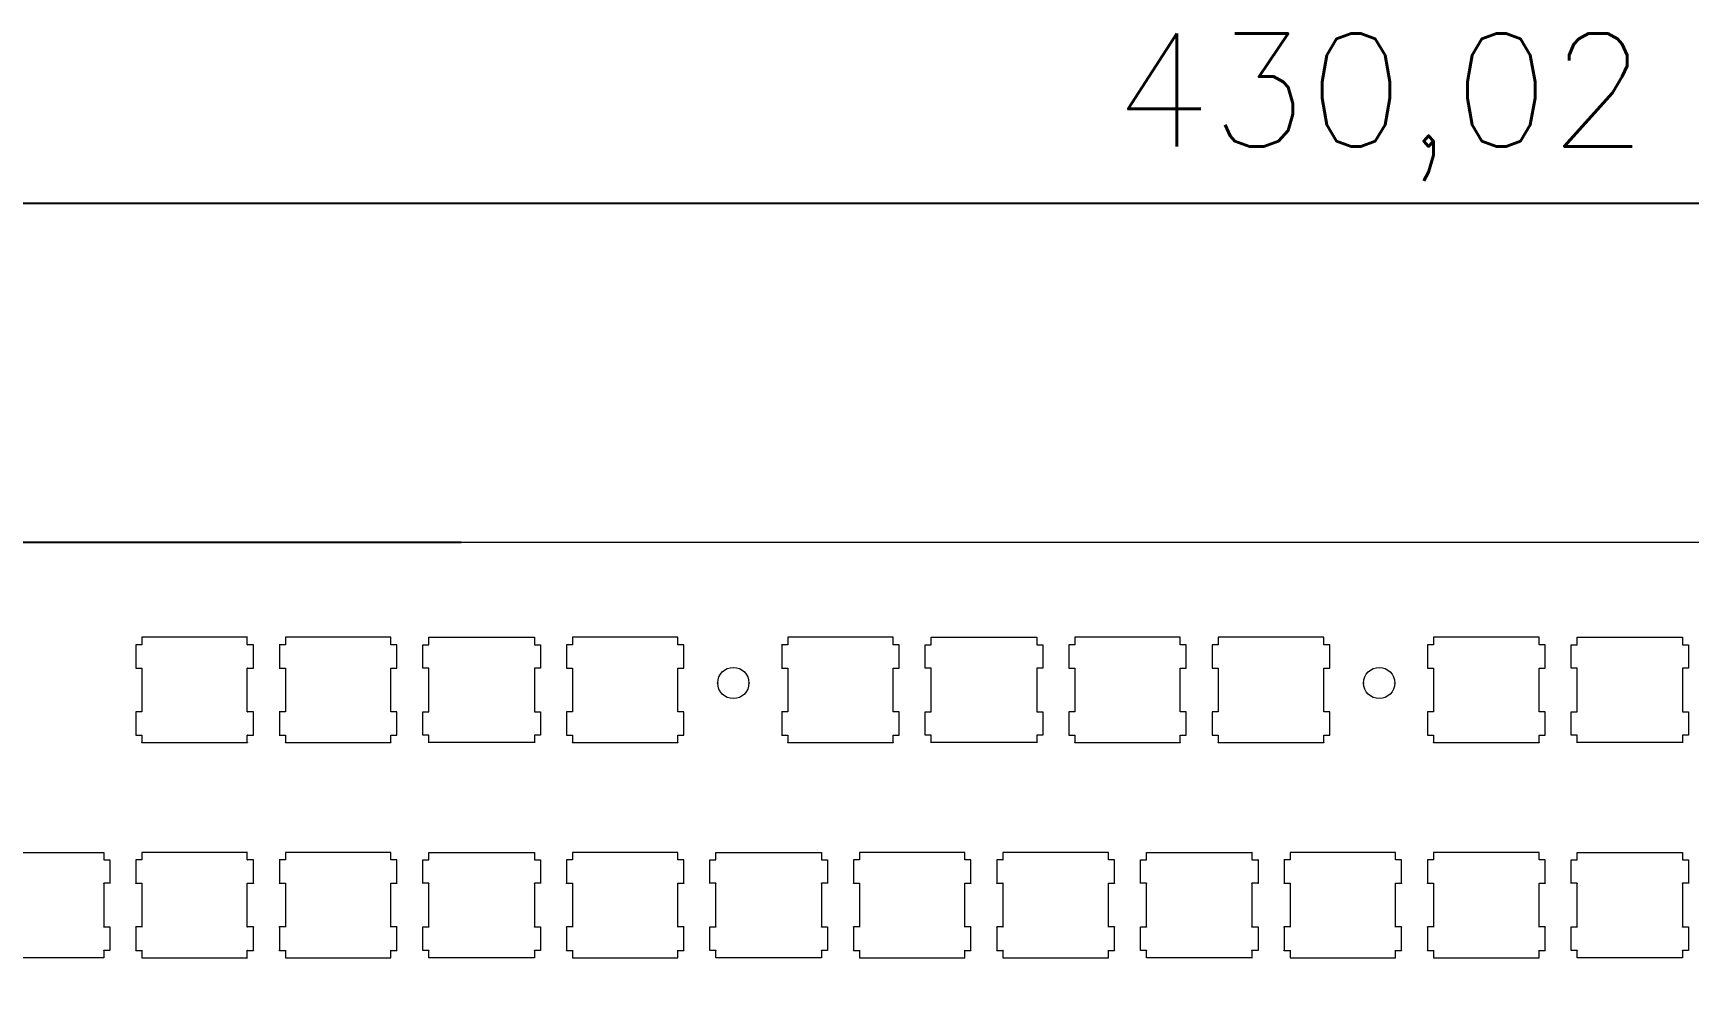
# Model space of a CAD drawing. Header units: millimetres. Extents: x 7166 to 8027, y 12622 to 12887.
# Drawn here: x 7290.5 to 7510.3, y 12761.9 to 12887.2 of the extents above; entities that cross this region are included whole.
import ezdxf

# ---------------------------------------------------------------- set-up
doc = ezdxf.new("R2010")
doc.units = ezdxf.units.MM
doc.header["$LTSCALE"] = 30
doc.styles.get("Standard").update_dxf_attribs({"font": 'txt', "bigfont": 'gbcbig.shx'})
doc.dimstyles.new('ISO-25', dxfattribs={"dimtxt": 15, "dimasz": 1, "dimexe": 1.25, "dimexo": 3, "dimgap": 4, "dimtad": 1, "dimtoh": 1, "dimtxsty": 'Standard', "dimcen": 2.5, "dimclrd": 3, "dimclre": 3, "dimclrt": 3, "dimadec": 0, "dimazin": 0, "dimtfac": 1, "dimtmove": 0, "dimatfit": 3, "dimfxl": 1, "dimarcsym": 0})

# ---------------------------------------------------------------- blocks, each defined once
blk = doc.blocks.new('*D1444')
at = {"color": 3, "lineweight": -2}
for p, q in [((7254.31, 12809.51), (7254.31, 12865.87)), ((7684.33, 12809.51), (7684.33, 12865.87)), ((7255.31, 12864.62), (7683.33, 12864.62))]:
    blk.add_line(p, q, dxfattribs=at)
at = {"color": 3}
for points in [[(7255.31, 12864.78), (7255.31, 12864.45), (7254.31, 12864.62)], [(7683.33, 12864.78), (7683.33, 12864.45), (7684.33, 12864.62)]]:
    blk.add_solid(points, dxfattribs=at)
at = {"layer": 'Defpoints', "color": 0}
for p in [(7684.33, 12864.62), (7254.31, 12806.51), (7684.33, 12806.51)]:
    blk.add_point(p, dxfattribs=at)
at = {"color": 3, "insert": (7469.32, 12877.37), "char_height": 15, "attachment_point": 5}
blk.add_mtext('430,02', dxfattribs=at)
blk = doc.blocks.new('*D1446')
at = {"color": 3, "lineweight": -2}
for p, q in [((7347.32, 12819.59), (7187.01, 12819.59)), ((7188.26, 12818.59), (7188.26, 12675.56)), ((7347.32, 12674.56), (7187.01, 12674.56))]:
    blk.add_line(p, q, dxfattribs=at)
at = {"color": 3}
for points in [[(7188.1, 12818.59), (7188.43, 12818.59), (7188.26, 12819.59)], [(7188.1, 12675.56), (7188.43, 12675.56), (7188.26, 12674.56)]]:
    blk.add_solid(points, dxfattribs=at)
at = {"layer": 'Defpoints', "color": 0}
for p in [(7350.32, 12819.59), (7188.26, 12674.56), (7350.32, 12674.56)]:
    blk.add_point(p, dxfattribs=at)
at = {"color": 3, "insert": (7175.51, 12747.07), "char_height": 15, "attachment_point": 5, "rotation": 90}
blk.add_mtext('145,03', dxfattribs=at)

msp = doc.modelspace()

# ---------------------------------------------------------------- linework, layer by layer
at = {"lineweight": 18}
msp.add_lwpolyline([(7681.534, 12819.588), (7652.461, 12819.588), (7651.661, 12818.788), (7651.661, 12818.668), (7651.661, 12813.908), (7650.611, 12812.858), (7638.481, 12812.858), (7637.661, 12813.678), (7637.661, 12818.788), (7636.864, 12819.586), (7636.618, 12819.586), (7257.101, 12819.586, 0.4142136), (7254.307, 12816.792), (7254.307, 12677.349, 0.4142138), (7257.101, 12674.555)], format="xyb", dxfattribs=at)
for points in [[(7318.957, 12807.001), (7304.956, 12807.001), (7304.956, 12806), (7304.157, 12806), (7304.157, 12802.9), (7304.956, 12802.9), (7304.956, 12797.101), (7304.157, 12797.101), (7304.157, 12794), (7304.956, 12794), (7304.956, 12793), (7318.957, 12793), (7318.957, 12794), (7319.756, 12794), (7319.756, 12797.101), (7318.957, 12797.101), (7318.957, 12802.9), (7319.756, 12802.9), (7319.756, 12806), (7318.957, 12806)], [(7338.007, 12807.001), (7324.006, 12807.001), (7324.006, 12806), (7323.207, 12806), (7323.207, 12802.9), (7324.006, 12802.9), (7324.006, 12797.101), (7323.207, 12797.101), (7323.207, 12794), (7324.006, 12794), (7324.006, 12793), (7338.007, 12793), (7338.007, 12794), (7338.806, 12794), (7338.806, 12797.101), (7338.007, 12797.101), (7338.007, 12802.9), (7338.806, 12802.9), (7338.806, 12806), (7338.007, 12806)], [(7357.057, 12807.001), (7357.057, 12806), (7357.855, 12806), (7357.855, 12802.9), (7357.057, 12802.9), (7357.057, 12797.101), (7357.855, 12797.101), (7357.855, 12794), (7357.057, 12794), (7357.057, 12793), (7343.056, 12793), (7343.056, 12794), (7342.257, 12794), (7342.257, 12797.101), (7343.056, 12797.101), (7343.056, 12802.9), (7342.257, 12802.9), (7342.257, 12806), (7343.056, 12806), (7343.056, 12807.001)], [(7376.107, 12807.001), (7362.106, 12807.001), (7362.106, 12806), (7361.307, 12806), (7361.307, 12802.9), (7362.106, 12802.9), (7362.106, 12797.101), (7361.307, 12797.101), (7361.307, 12794), (7362.106, 12794), (7362.106, 12793), (7376.107, 12793), (7376.107, 12794), (7376.906, 12794), (7376.906, 12797.101), (7376.107, 12797.101), (7376.107, 12802.9), (7376.906, 12802.9), (7376.906, 12806), (7376.107, 12806)], [(7404.682, 12807.001), (7390.681, 12807.001), (7390.681, 12806), (7389.882, 12806), (7389.882, 12802.9), (7390.681, 12802.9), (7390.681, 12797.101), (7389.882, 12797.101), (7389.882, 12794), (7390.681, 12794), (7390.681, 12793), (7404.682, 12793), (7404.682, 12794), (7405.481, 12794), (7405.481, 12797.101), (7404.682, 12797.101), (7404.682, 12802.9), (7405.481, 12802.9), (7405.481, 12806), (7404.682, 12806)], [(7423.732, 12807.001), (7423.732, 12806), (7424.531, 12806), (7424.531, 12802.9), (7423.732, 12802.9), (7423.732, 12797.101), (7424.531, 12797.101), (7424.531, 12794), (7423.732, 12794), (7423.732, 12793), (7409.731, 12793), (7409.731, 12794), (7408.932, 12794), (7408.932, 12797.101), (7409.731, 12797.101), (7409.731, 12802.9), (7408.932, 12802.9), (7408.932, 12806), (7409.731, 12806), (7409.731, 12807.001)], [(7442.782, 12807.001), (7428.781, 12807.001), (7428.781, 12806), (7427.982, 12806), (7427.982, 12802.9), (7428.781, 12802.9), (7428.781, 12797.101), (7427.982, 12797.101), (7427.982, 12794), (7428.781, 12794), (7428.781, 12793), (7442.782, 12793), (7442.782, 12794), (7443.581, 12794), (7443.581, 12797.101), (7442.782, 12797.101), (7442.782, 12802.9), (7443.581, 12802.9), (7443.581, 12806), (7442.782, 12806)], [(7461.832, 12807.001), (7447.831, 12807.001), (7447.831, 12806), (7447.032, 12806), (7447.032, 12802.9), (7447.831, 12802.9), (7447.831, 12797.101), (7447.032, 12797.101), (7447.032, 12794), (7447.831, 12794), (7447.831, 12793), (7461.832, 12793), (7461.832, 12794), (7462.631, 12794), (7462.631, 12797.101), (7461.832, 12797.101), (7461.832, 12802.9), (7462.631, 12802.9), (7462.631, 12806), (7461.832, 12806)], [(7490.407, 12807.001), (7476.406, 12807.001), (7476.406, 12806), (7475.607, 12806), (7475.607, 12802.9), (7476.406, 12802.9), (7476.406, 12797.101), (7475.607, 12797.101), (7475.607, 12794), (7476.406, 12794), (7476.406, 12793), (7490.407, 12793), (7490.407, 12794), (7491.206, 12794), (7491.206, 12797.101), (7490.407, 12797.101), (7490.407, 12802.9), (7491.206, 12802.9), (7491.206, 12806), (7490.407, 12806)], [(7509.457, 12807.001), (7509.457, 12806), (7510.256, 12806), (7510.256, 12802.9), (7509.457, 12802.9), (7509.457, 12797.101), (7510.256, 12797.101), (7510.256, 12794), (7509.457, 12794), (7509.457, 12793), (7495.456, 12793), (7495.456, 12794), (7494.657, 12794), (7494.657, 12797.101), (7495.456, 12797.101), (7495.456, 12802.9), (7494.657, 12802.9), (7494.657, 12806), (7495.456, 12806), (7495.456, 12807.001)], [(7299.907, 12778.426), (7299.907, 12777.425), (7300.706, 12777.425), (7300.706, 12774.325), (7299.907, 12774.325), (7299.907, 12768.526), (7300.706, 12768.526), (7300.706, 12765.425), (7299.907, 12765.425), (7299.907, 12764.424), (7285.906, 12764.424), (7285.906, 12765.425), (7285.107, 12765.425), (7285.107, 12768.526), (7285.906, 12768.526), (7285.906, 12774.325), (7285.107, 12774.325), (7285.107, 12777.425), (7285.906, 12777.425), (7285.906, 12778.426)], [(7318.957, 12778.426), (7304.956, 12778.426), (7304.956, 12777.425), (7304.157, 12777.425), (7304.157, 12774.325), (7304.956, 12774.325), (7304.956, 12768.526), (7304.157, 12768.526), (7304.157, 12765.425), (7304.956, 12765.425), (7304.956, 12764.424), (7318.957, 12764.424), (7318.957, 12765.425), (7319.756, 12765.425), (7319.756, 12768.526), (7318.957, 12768.526), (7318.957, 12774.325), (7319.756, 12774.325), (7319.756, 12777.425), (7318.957, 12777.425)], [(7338.007, 12778.426), (7324.006, 12778.426), (7324.006, 12777.425), (7323.207, 12777.425), (7323.207, 12774.325), (7324.006, 12774.325), (7324.006, 12768.526), (7323.207, 12768.526), (7323.207, 12765.425), (7324.006, 12765.425), (7324.006, 12764.424), (7338.007, 12764.424), (7338.007, 12765.425), (7338.806, 12765.425), (7338.806, 12768.526), (7338.007, 12768.526), (7338.007, 12774.325), (7338.806, 12774.325), (7338.806, 12777.425), (7338.007, 12777.425)], [(7357.057, 12778.426), (7357.057, 12777.425), (7357.855, 12777.425), (7357.855, 12774.325), (7357.057, 12774.325), (7357.057, 12768.526), (7357.855, 12768.526), (7357.855, 12765.425), (7357.057, 12765.425), (7357.057, 12764.424), (7343.056, 12764.424), (7343.056, 12765.425), (7342.257, 12765.425), (7342.257, 12768.526), (7343.056, 12768.526), (7343.056, 12774.325), (7342.257, 12774.325), (7342.257, 12777.425), (7343.056, 12777.425), (7343.056, 12778.426)], [(7376.107, 12778.426), (7362.106, 12778.426), (7362.106, 12777.425), (7361.307, 12777.425), (7361.307, 12774.325), (7362.106, 12774.325), (7362.106, 12768.526), (7361.307, 12768.526), (7361.307, 12765.425), (7362.106, 12765.425), (7362.106, 12764.424), (7376.107, 12764.424), (7376.107, 12765.425), (7376.906, 12765.425), (7376.906, 12768.526), (7376.107, 12768.526), (7376.107, 12774.325), (7376.906, 12774.325), (7376.906, 12777.425), (7376.107, 12777.425)], [(7395.157, 12778.426), (7395.157, 12777.425), (7395.956, 12777.425), (7395.956, 12774.325), (7395.157, 12774.325), (7395.157, 12768.526), (7395.956, 12768.526), (7395.956, 12765.425), (7395.157, 12765.425), (7395.157, 12764.424), (7381.156, 12764.424), (7381.156, 12765.425), (7380.357, 12765.425), (7380.357, 12768.526), (7381.156, 12768.526), (7381.156, 12774.325), (7380.357, 12774.325), (7380.357, 12777.425), (7381.156, 12777.425), (7381.156, 12778.426)], [(7414.207, 12778.426), (7400.206, 12778.426), (7400.206, 12777.425), (7399.407, 12777.425), (7399.407, 12774.325), (7400.206, 12774.325), (7400.206, 12768.526), (7399.407, 12768.526), (7399.407, 12765.425), (7400.206, 12765.425), (7400.206, 12764.424), (7414.207, 12764.424), (7414.207, 12765.425), (7415.006, 12765.425), (7415.006, 12768.526), (7414.207, 12768.526), (7414.207, 12774.325), (7415.006, 12774.325), (7415.006, 12777.425), (7414.207, 12777.425)], [(7433.257, 12778.426), (7419.256, 12778.426), (7419.256, 12777.425), (7418.457, 12777.425), (7418.457, 12774.325), (7419.256, 12774.325), (7419.256, 12768.526), (7418.457, 12768.526), (7418.457, 12765.425), (7419.256, 12765.425), (7419.256, 12764.424), (7433.257, 12764.424), (7433.257, 12765.425), (7434.056, 12765.425), (7434.056, 12768.526), (7433.257, 12768.526), (7433.257, 12774.325), (7434.056, 12774.325), (7434.056, 12777.425), (7433.257, 12777.425)], [(7452.307, 12778.426), (7452.307, 12777.425), (7453.106, 12777.425), (7453.106, 12774.325), (7452.307, 12774.325), (7452.307, 12768.526), (7453.106, 12768.526), (7453.106, 12765.425), (7452.307, 12765.425), (7452.307, 12764.424), (7438.306, 12764.424), (7438.306, 12765.425), (7437.507, 12765.425), (7437.507, 12768.526), (7438.306, 12768.526), (7438.306, 12774.325), (7437.507, 12774.325), (7437.507, 12777.425), (7438.306, 12777.425), (7438.306, 12778.426)], [(7471.357, 12778.426), (7457.356, 12778.426), (7457.356, 12777.425), (7456.557, 12777.425), (7456.557, 12774.325), (7457.356, 12774.325), (7457.356, 12768.526), (7456.557, 12768.526), (7456.557, 12765.425), (7457.356, 12765.425), (7457.356, 12764.424), (7471.357, 12764.424), (7471.357, 12765.425), (7472.156, 12765.425), (7472.156, 12768.526), (7471.357, 12768.526), (7471.357, 12774.325), (7472.156, 12774.325), (7472.156, 12777.425), (7471.357, 12777.425)], [(7490.407, 12778.426), (7476.406, 12778.426), (7476.406, 12777.425), (7475.607, 12777.425), (7475.607, 12774.325), (7476.406, 12774.325), (7476.406, 12768.526), (7475.607, 12768.526), (7475.607, 12765.425), (7476.406, 12765.425), (7476.406, 12764.424), (7490.407, 12764.424), (7490.407, 12765.425), (7491.206, 12765.425), (7491.206, 12768.526), (7490.407, 12768.526), (7490.407, 12774.325), (7491.206, 12774.325), (7491.206, 12777.425), (7490.407, 12777.425)], [(7509.457, 12778.426), (7509.457, 12777.425), (7510.256, 12777.425), (7510.256, 12774.325), (7509.457, 12774.325), (7509.457, 12768.526), (7510.256, 12768.526), (7510.256, 12765.425), (7509.457, 12765.425), (7509.457, 12764.424), (7495.456, 12764.424), (7495.456, 12765.425), (7494.657, 12765.425), (7494.657, 12768.526), (7495.456, 12768.526), (7495.456, 12774.325), (7494.657, 12774.325), (7494.657, 12777.425), (7495.456, 12777.425), (7495.456, 12778.426)]]:
    msp.add_lwpolyline(points, close=True, dxfattribs=at)
for centre, radius in [((7304.956, 12807.001), 0.00318), ((7304.956, 12807.001), 0.00318), ((7318.957, 12807.001), 0.00318), ((7318.957, 12807.001), 0.00318), ((7324.006, 12807.001), 0.00318), ((7324.006, 12807.001), 0.00318), ((7338.007, 12807.001), 0.00318), ((7338.007, 12807.001), 0.00318), ((7343.056, 12807.001), 0.00318), ((7343.056, 12807.001), 0.00318), ((7357.057, 12807.001), 0.00317), ((7357.057, 12807.001), 0.00317), ((7362.106, 12807.001), 0.00318), ((7362.106, 12807.001), 0.00318), ((7376.107, 12807.001), 0.00317), ((7376.107, 12807.001), 0.00317), ((7390.681, 12807.001), 0.00317), ((7390.681, 12807.001), 0.00317), ((7404.682, 12807.001), 0.00318), ((7404.682, 12807.001), 0.00318), ((7409.731, 12807.001), 0.00318), ((7409.731, 12807.001), 0.00318), ((7423.732, 12807.001), 0.00318), ((7423.732, 12807.001), 0.00318), ((7428.781, 12807.001), 0.00318), ((7428.781, 12807.001), 0.00318), ((7442.782, 12807.001), 0.00318), ((7442.782, 12807.001), 0.00318), ((7447.831, 12807.001), 0.00317), ((7447.831, 12807.001), 0.00317), ((7461.832, 12807.001), 0.00318), ((7461.832, 12807.001), 0.00318), ((7476.406, 12807.001), 0.00318), ((7476.406, 12807.001), 0.00318), ((7490.407, 12807.001), 0.00317), ((7490.407, 12807.001), 0.00317), ((7495.456, 12807.001), 0.00318), ((7495.456, 12807.001), 0.00318), ((7509.457, 12807.001), 0.00317), ((7509.457, 12807.001), 0.00317), ((7304.157, 12806), 0.00318), ((7304.157, 12806), 0.00318), ((7304.956, 12806), 0.00318), ((7304.956, 12806), 0.00318), ((7318.957, 12806), 0.00318), ((7318.957, 12806), 0.00318), ((7319.756, 12806), 0.00318), ((7319.756, 12806), 0.00318), ((7323.207, 12806), 0.00318), ((7323.207, 12806), 0.00318), ((7324.006, 12806), 0.00318), ((7324.006, 12806), 0.00318), ((7338.007, 12806), 0.00318), ((7338.007, 12806), 0.00318), ((7338.806, 12806), 0.00318), ((7338.806, 12806), 0.00318), ((7342.257, 12806), 0.00317), ((7342.257, 12806), 0.00317), ((7343.056, 12806), 0.00318), ((7343.056, 12806), 0.00318), ((7357.057, 12806), 0.00317), ((7357.057, 12806), 0.00317), ((7357.855, 12806), 0.00317), ((7357.855, 12806), 0.00317), ((7361.307, 12806), 0.00317), ((7361.307, 12806), 0.00317), ((7362.106, 12806), 0.00318), ((7362.106, 12806), 0.00318), ((7376.107, 12806), 0.00317), ((7376.107, 12806), 0.00317), ((7376.906, 12806), 0.00317), ((7376.906, 12806), 0.00317), ((7389.882, 12806), 0.00317), ((7389.882, 12806), 0.00317), ((7390.681, 12806), 0.00317), ((7390.681, 12806), 0.00317), ((7404.682, 12806), 0.00318), ((7404.682, 12806), 0.00318), ((7405.481, 12806), 0.00318), ((7405.481, 12806), 0.00318), ((7408.932, 12806), 0.00318), ((7408.932, 12806), 0.00318), ((7409.731, 12806), 0.00318), ((7409.731, 12806), 0.00318), ((7423.732, 12806), 0.00318), ((7423.732, 12806), 0.00318), ((7424.531, 12806), 0.00318), ((7424.531, 12806), 0.00318), ((7427.982, 12806), 0.00318), ((7427.982, 12806), 0.00318), ((7428.781, 12806), 0.00318), ((7428.781, 12806), 0.00318), ((7442.782, 12806), 0.00318), ((7442.782, 12806), 0.00318), ((7443.581, 12806), 0.00318), ((7443.581, 12806), 0.00318), ((7447.032, 12806), 0.00317), ((7447.032, 12806), 0.00317), ((7447.831, 12806), 0.00317), ((7447.831, 12806), 0.00317), ((7461.832, 12806), 0.00318), ((7461.832, 12806), 0.00318), ((7462.631, 12806), 0.00318), ((7462.631, 12806), 0.00318), ((7475.607, 12806), 0.00318), ((7475.607, 12806), 0.00318), ((7476.406, 12806), 0.00318), ((7476.406, 12806), 0.00318), ((7490.407, 12806), 0.00317), ((7490.407, 12806), 0.00317), ((7491.206, 12806), 0.00317), ((7491.206, 12806), 0.00317), ((7494.657, 12806), 0.00318), ((7494.657, 12806), 0.00318), ((7495.456, 12806), 0.00318), ((7495.456, 12806), 0.00318), ((7509.457, 12806), 0.00317), ((7509.457, 12806), 0.00317), ((7510.256, 12806), 0.00317), ((7510.256, 12806), 0.00317), ((7304.157, 12802.9), 0.00318), ((7304.157, 12802.9), 0.00318), ((7304.956, 12802.9), 0.00318), ((7304.956, 12802.9), 0.00318), ((7318.957, 12802.9), 0.00318), ((7318.957, 12802.9), 0.00318), ((7319.756, 12802.9), 0.00318), ((7319.756, 12802.9), 0.00318), ((7323.207, 12802.9), 0.00318), ((7323.207, 12802.9), 0.00318), ((7324.006, 12802.9), 0.00318), ((7324.006, 12802.9), 0.00318), ((7338.007, 12802.9), 0.00318), ((7338.007, 12802.9), 0.00318), ((7338.806, 12802.9), 0.00318), ((7338.806, 12802.9), 0.00318), ((7342.257, 12802.9), 0.00317), ((7342.257, 12802.9), 0.00317), ((7343.056, 12802.9), 0.00318), ((7343.056, 12802.9), 0.00318), ((7357.057, 12802.9), 0.00317), ((7357.057, 12802.9), 0.00317), ((7357.855, 12802.9), 0.00317), ((7357.855, 12802.9), 0.00317), ((7361.307, 12802.9), 0.00317), ((7361.307, 12802.9), 0.00317), ((7362.106, 12802.9), 0.00318), ((7362.106, 12802.9), 0.00318), ((7376.107, 12802.9), 0.00317), ((7376.107, 12802.9), 0.00317), ((7376.906, 12802.9), 0.00317), ((7376.906, 12802.9), 0.00317), ((7383.466, 12800.92), 2.069), ((7389.882, 12802.9), 0.00317), ((7389.882, 12802.9), 0.00317), ((7390.681, 12802.9), 0.00317), ((7390.681, 12802.9), 0.00317), ((7404.682, 12802.9), 0.00318), ((7404.682, 12802.9), 0.00318), ((7405.481, 12802.9), 0.00318), ((7405.481, 12802.9), 0.00318), ((7408.932, 12802.9), 0.00318), ((7408.932, 12802.9), 0.00318), ((7409.731, 12802.9), 0.00318), ((7409.731, 12802.9), 0.00318), ((7423.732, 12802.9), 0.00318), ((7423.732, 12802.9), 0.00318), ((7424.531, 12802.9), 0.00318), ((7424.531, 12802.9), 0.00318), ((7427.982, 12802.9), 0.00318), ((7427.982, 12802.9), 0.00318), ((7428.781, 12802.9), 0.00318), ((7428.781, 12802.9), 0.00318), ((7442.782, 12802.9), 0.00318), ((7442.782, 12802.9), 0.00318), ((7443.581, 12802.9), 0.00318), ((7443.581, 12802.9), 0.00318), ((7447.032, 12802.9), 0.00317), ((7447.032, 12802.9), 0.00317), ((7447.831, 12802.9), 0.00317), ((7447.831, 12802.9), 0.00317), ((7461.832, 12802.9), 0.00318), ((7461.832, 12802.9), 0.00318), ((7462.631, 12802.9), 0.00318), ((7462.631, 12802.9), 0.00318), ((7469.191, 12800.92), 2.069), ((7475.607, 12802.9), 0.00318), ((7475.607, 12802.9), 0.00318), ((7476.406, 12802.9), 0.00318), ((7476.406, 12802.9), 0.00318), ((7490.407, 12802.9), 0.00317), ((7490.407, 12802.9), 0.00317), ((7491.206, 12802.9), 0.00317), ((7491.206, 12802.9), 0.00317), ((7494.657, 12802.9), 0.00318), ((7494.657, 12802.9), 0.00318), ((7495.456, 12802.9), 0.00318), ((7495.456, 12802.9), 0.00318), ((7509.457, 12802.9), 0.00317), ((7509.457, 12802.9), 0.00317), ((7510.256, 12802.9), 0.00317), ((7510.256, 12802.9), 0.00317), ((7381.396, 12800.92), 0.0317), ((7385.535, 12800.92), 0.0317), ((7467.121, 12800.92), 0.0317), ((7471.26, 12800.92), 0.0318), ((7304.157, 12797.101), 0.00318), ((7304.157, 12797.101), 0.00318), ((7304.956, 12797.101), 0.00318), ((7304.956, 12797.101), 0.00318), ((7318.957, 12797.101), 0.00318), ((7318.957, 12797.101), 0.00318), ((7319.756, 12797.101), 0.00318), ((7319.756, 12797.101), 0.00318), ((7323.207, 12797.101), 0.00318), ((7323.207, 12797.101), 0.00318), ((7324.006, 12797.101), 0.00318), ((7324.006, 12797.101), 0.00318), ((7338.007, 12797.101), 0.00318), ((7338.007, 12797.101), 0.00318), ((7338.806, 12797.101), 0.00318), ((7338.806, 12797.101), 0.00318), ((7342.257, 12797.101), 0.00317), ((7342.257, 12797.101), 0.00317), ((7343.056, 12797.101), 0.00318), ((7343.056, 12797.101), 0.00318), ((7357.057, 12797.101), 0.00317), ((7357.057, 12797.101), 0.00317), ((7357.855, 12797.101), 0.00317), ((7357.855, 12797.101), 0.00317), ((7361.307, 12797.101), 0.00317), ((7361.307, 12797.101), 0.00317), ((7362.106, 12797.101), 0.00318), ((7362.106, 12797.101), 0.00318), ((7376.107, 12797.101), 0.00317), ((7376.107, 12797.101), 0.00317), ((7376.906, 12797.101), 0.00317), ((7376.906, 12797.101), 0.00317), ((7389.882, 12797.101), 0.00317), ((7389.882, 12797.101), 0.00317), ((7390.681, 12797.101), 0.00317), ((7390.681, 12797.101), 0.00317), ((7404.682, 12797.101), 0.00318), ((7404.682, 12797.101), 0.00318), ((7405.481, 12797.101), 0.00318), ((7405.481, 12797.101), 0.00318), ((7408.932, 12797.101), 0.00318), ((7408.932, 12797.101), 0.00318), ((7409.731, 12797.101), 0.00318), ((7409.731, 12797.101), 0.00318), ((7423.732, 12797.101), 0.00318), ((7423.732, 12797.101), 0.00318), ((7424.531, 12797.101), 0.00318), ((7424.531, 12797.101), 0.00318), ((7427.982, 12797.101), 0.00318), ((7427.982, 12797.101), 0.00318), ((7428.781, 12797.101), 0.00318), ((7428.781, 12797.101), 0.00318), ((7442.782, 12797.101), 0.00318), ((7442.782, 12797.101), 0.00318), ((7443.581, 12797.101), 0.00318), ((7443.581, 12797.101), 0.00318), ((7447.032, 12797.101), 0.00317), ((7447.032, 12797.101), 0.00317), ((7447.831, 12797.101), 0.00317), ((7447.831, 12797.101), 0.00317), ((7461.832, 12797.101), 0.00318), ((7461.832, 12797.101), 0.00318), ((7462.631, 12797.101), 0.00318), ((7462.631, 12797.101), 0.00318), ((7475.607, 12797.101), 0.00318), ((7475.607, 12797.101), 0.00318), ((7476.406, 12797.101), 0.00318), ((7476.406, 12797.101), 0.00318), ((7490.407, 12797.101), 0.00317), ((7490.407, 12797.101), 0.00317), ((7491.206, 12797.101), 0.00317), ((7491.206, 12797.101), 0.00317), ((7494.657, 12797.101), 0.00318), ((7494.657, 12797.101), 0.00318), ((7495.456, 12797.101), 0.00318), ((7495.456, 12797.101), 0.00318), ((7509.457, 12797.101), 0.00317), ((7509.457, 12797.101), 0.00317), ((7510.256, 12797.101), 0.00317), ((7510.256, 12797.101), 0.00317), ((7304.157, 12794), 0.00318), ((7304.157, 12794), 0.00318), ((7304.956, 12794), 0.00318), ((7304.956, 12794), 0.00318), ((7304.956, 12793), 0.00318), ((7304.956, 12793), 0.00318), ((7318.957, 12794), 0.00318), ((7318.957, 12794), 0.00318), ((7318.957, 12793), 0.00318), ((7318.957, 12793), 0.00318), ((7319.756, 12794), 0.00318), ((7319.756, 12794), 0.00318), ((7323.207, 12794), 0.00318), ((7323.207, 12794), 0.00318), ((7324.006, 12794), 0.00318), ((7324.006, 12794), 0.00318), ((7324.006, 12793), 0.00318), ((7324.006, 12793), 0.00318), ((7338.007, 12794), 0.00318), ((7338.007, 12794), 0.00318), ((7338.007, 12793), 0.00318), ((7338.007, 12793), 0.00318), ((7338.806, 12794), 0.00318), ((7338.806, 12794), 0.00318), ((7342.257, 12794), 0.00317), ((7342.257, 12794), 0.00317), ((7343.056, 12794), 0.00318), ((7343.056, 12794), 0.00318), ((7343.056, 12793), 0.00318), ((7343.056, 12793), 0.00318), ((7357.057, 12794), 0.00317), ((7357.057, 12794), 0.00317), ((7357.057, 12793), 0.00317), ((7357.057, 12793), 0.00317), ((7357.855, 12794), 0.00317), ((7357.855, 12794), 0.00317), ((7361.307, 12794), 0.00317), ((7361.307, 12794), 0.00317), ((7362.106, 12794), 0.00318), ((7362.106, 12794), 0.00318), ((7362.106, 12793), 0.00318), ((7362.106, 12793), 0.00318), ((7376.107, 12794), 0.00317), ((7376.107, 12794), 0.00317), ((7376.107, 12793), 0.00317), ((7376.107, 12793), 0.00317), ((7376.906, 12794), 0.00317), ((7376.906, 12794), 0.00317), ((7389.882, 12794), 0.00317), ((7389.882, 12794), 0.00317), ((7390.681, 12794), 0.00317), ((7390.681, 12794), 0.00317), ((7390.681, 12793), 0.00317), ((7390.681, 12793), 0.00317), ((7404.682, 12794), 0.00318), ((7404.682, 12794), 0.00318), ((7404.682, 12793), 0.00318), ((7404.682, 12793), 0.00318), ((7405.481, 12794), 0.00318), ((7405.481, 12794), 0.00318), ((7408.932, 12794), 0.00318), ((7408.932, 12794), 0.00318), ((7409.731, 12794), 0.00318), ((7409.731, 12794), 0.00318), ((7409.731, 12793), 0.00318), ((7409.731, 12793), 0.00318), ((7423.732, 12794), 0.00318), ((7423.732, 12794), 0.00318), ((7423.732, 12793), 0.00318), ((7423.732, 12793), 0.00318), ((7424.531, 12794), 0.00318), ((7424.531, 12794), 0.00318), ((7427.982, 12794), 0.00318), ((7427.982, 12794), 0.00318), ((7428.781, 12794), 0.00318), ((7428.781, 12794), 0.00318), ((7428.781, 12793), 0.00318), ((7428.781, 12793), 0.00318), ((7442.782, 12794), 0.00318), ((7442.782, 12794), 0.00318), ((7442.782, 12793), 0.00318), ((7442.782, 12793), 0.00318), ((7443.581, 12794), 0.00318), ((7443.581, 12794), 0.00318), ((7447.032, 12794), 0.00317), ((7447.032, 12794), 0.00317), ((7447.831, 12794), 0.00317), ((7447.831, 12794), 0.00317), ((7447.831, 12793), 0.00317), ((7447.831, 12793), 0.00317), ((7461.832, 12794), 0.00318), ((7461.832, 12794), 0.00318), ((7461.832, 12793), 0.00318), ((7461.832, 12793), 0.00318), ((7462.631, 12794), 0.00318), ((7462.631, 12794), 0.00318), ((7475.607, 12794), 0.00318), ((7475.607, 12794), 0.00318), ((7476.406, 12794), 0.00318), ((7476.406, 12794), 0.00318), ((7476.406, 12793), 0.00318), ((7476.406, 12793), 0.00318), ((7490.407, 12794), 0.00317), ((7490.407, 12794), 0.00317), ((7490.407, 12793), 0.00317), ((7490.407, 12793), 0.00317), ((7491.206, 12794), 0.00317), ((7491.206, 12794), 0.00317), ((7494.657, 12794), 0.00318), ((7494.657, 12794), 0.00318), ((7495.456, 12794), 0.00318), ((7495.456, 12794), 0.00318), ((7495.456, 12793), 0.00318), ((7495.456, 12793), 0.00318), ((7509.457, 12794), 0.00317), ((7509.457, 12794), 0.00317), ((7509.457, 12793), 0.00317), ((7509.457, 12793), 0.00317), ((7510.256, 12794), 0.00317), ((7510.256, 12794), 0.00317), ((7299.907, 12778.426), 0.00318), ((7299.907, 12778.426), 0.00318), ((7304.956, 12778.426), 0.00318), ((7304.956, 12778.426), 0.00318), ((7318.957, 12778.426), 0.00318), ((7318.957, 12778.426), 0.00318), ((7324.006, 12778.426), 0.00318), ((7324.006, 12778.426), 0.00318), ((7338.007, 12778.426), 0.00318), ((7338.007, 12778.426), 0.00318), ((7343.056, 12778.426), 0.00318), ((7343.056, 12778.426), 0.00318), ((7357.057, 12778.426), 0.00317), ((7357.057, 12778.426), 0.00317), ((7362.106, 12778.426), 0.00318), ((7362.106, 12778.426), 0.00318), ((7376.107, 12778.426), 0.00317), ((7376.107, 12778.426), 0.00317), ((7381.156, 12778.426), 0.00317), ((7381.156, 12778.426), 0.00317), ((7395.157, 12778.426), 0.00317), ((7395.157, 12778.426), 0.00317), ((7400.206, 12778.426), 0.00318), ((7400.206, 12778.426), 0.00318), ((7414.207, 12778.426), 0.00318), ((7414.207, 12778.426), 0.00318), ((7419.256, 12778.426), 0.00318), ((7419.256, 12778.426), 0.00318), ((7433.257, 12778.426), 0.00318), ((7433.257, 12778.426), 0.00318), ((7438.306, 12778.426), 0.00318), ((7438.306, 12778.426), 0.00318), ((7452.307, 12778.426), 0.00317), ((7452.307, 12778.426), 0.00317), ((7457.356, 12778.426), 0.00318), ((7457.356, 12778.426), 0.00318), ((7471.357, 12778.426), 0.00317), ((7471.357, 12778.426), 0.00317), ((7476.406, 12778.426), 0.00318), ((7476.406, 12778.426), 0.00318), ((7490.407, 12778.426), 0.00317), ((7490.407, 12778.426), 0.00317), ((7495.456, 12778.426), 0.00318), ((7495.456, 12778.426), 0.00318), ((7509.457, 12778.426), 0.00317), ((7509.457, 12778.426), 0.00317), ((7299.907, 12777.425), 0.00318), ((7299.907, 12777.425), 0.00318), ((7300.706, 12777.425), 0.00318), ((7300.706, 12777.425), 0.00318), ((7304.157, 12777.425), 0.00318), ((7304.157, 12777.425), 0.00318), ((7304.956, 12777.425), 0.00318), ((7304.956, 12777.425), 0.00318), ((7318.957, 12777.425), 0.00318), ((7318.957, 12777.425), 0.00318), ((7319.756, 12777.425), 0.00318), ((7319.756, 12777.425), 0.00318), ((7323.207, 12777.425), 0.00318), ((7323.207, 12777.425), 0.00318), ((7324.006, 12777.425), 0.00318), ((7324.006, 12777.425), 0.00318), ((7338.007, 12777.425), 0.00318), ((7338.007, 12777.425), 0.00318), ((7338.806, 12777.425), 0.00318), ((7338.806, 12777.425), 0.00318), ((7342.257, 12777.425), 0.00317), ((7342.257, 12777.425), 0.00317), ((7343.056, 12777.425), 0.00318), ((7343.056, 12777.425), 0.00318), ((7357.057, 12777.425), 0.00317), ((7357.057, 12777.425), 0.00317), ((7357.855, 12777.425), 0.00317), ((7357.855, 12777.425), 0.00317), ((7361.307, 12777.425), 0.00317), ((7361.307, 12777.425), 0.00317), ((7362.106, 12777.425), 0.00318), ((7362.106, 12777.425), 0.00318), ((7376.107, 12777.425), 0.00317), ((7376.107, 12777.425), 0.00317), ((7376.906, 12777.425), 0.00317), ((7376.906, 12777.425), 0.00317), ((7380.357, 12777.425), 0.00317), ((7380.357, 12777.425), 0.00317), ((7381.156, 12777.425), 0.00317), ((7381.156, 12777.425), 0.00317), ((7395.157, 12777.425), 0.00317), ((7395.157, 12777.425), 0.00317), ((7395.956, 12777.425), 0.00317), ((7395.956, 12777.425), 0.00317), ((7399.407, 12777.425), 0.00318), ((7399.407, 12777.425), 0.00318), ((7400.206, 12777.425), 0.00318), ((7400.206, 12777.425), 0.00318), ((7414.207, 12777.425), 0.00318), ((7414.207, 12777.425), 0.00318), ((7415.006, 12777.425), 0.00318), ((7415.006, 12777.425), 0.00318), ((7418.457, 12777.425), 0.00318), ((7418.457, 12777.425), 0.00318), ((7419.256, 12777.425), 0.00318), ((7419.256, 12777.425), 0.00318), ((7433.257, 12777.425), 0.00318), ((7433.257, 12777.425), 0.00318), ((7434.056, 12777.425), 0.00318), ((7434.056, 12777.425), 0.00318), ((7437.507, 12777.425), 0.00318), ((7437.507, 12777.425), 0.00318), ((7438.306, 12777.425), 0.00318), ((7438.306, 12777.425), 0.00318), ((7452.307, 12777.425), 0.00317), ((7452.307, 12777.425), 0.00317), ((7453.106, 12777.425), 0.00317), ((7453.106, 12777.425), 0.00317), ((7456.557, 12777.425), 0.00318), ((7456.557, 12777.425), 0.00318), ((7457.356, 12777.425), 0.00318), ((7457.356, 12777.425), 0.00318), ((7471.357, 12777.425), 0.00317), ((7471.357, 12777.425), 0.00317), ((7472.156, 12777.425), 0.00317), ((7472.156, 12777.425), 0.00317), ((7475.607, 12777.425), 0.00318), ((7475.607, 12777.425), 0.00318), ((7476.406, 12777.425), 0.00318), ((7476.406, 12777.425), 0.00318), ((7490.407, 12777.425), 0.00317), ((7490.407, 12777.425), 0.00317), ((7491.206, 12777.425), 0.00317), ((7491.206, 12777.425), 0.00317), ((7494.657, 12777.425), 0.00318), ((7494.657, 12777.425), 0.00318), ((7495.456, 12777.425), 0.00318), ((7495.456, 12777.425), 0.00318), ((7509.457, 12777.425), 0.00317), ((7509.457, 12777.425), 0.00317), ((7510.256, 12777.425), 0.00317), ((7510.256, 12777.425), 0.00317), ((7299.907, 12774.325), 0.00318), ((7299.907, 12774.325), 0.00318), ((7300.706, 12774.325), 0.00318), ((7300.706, 12774.325), 0.00318), ((7304.157, 12774.325), 0.00318), ((7304.157, 12774.325), 0.00318), ((7304.956, 12774.325), 0.00318), ((7304.956, 12774.325), 0.00318), ((7318.957, 12774.325), 0.00318), ((7318.957, 12774.325), 0.00318), ((7319.756, 12774.325), 0.00318), ((7319.756, 12774.325), 0.00318), ((7323.207, 12774.325), 0.00318), ((7323.207, 12774.325), 0.00318), ((7324.006, 12774.325), 0.00318), ((7324.006, 12774.325), 0.00318), ((7338.007, 12774.325), 0.00318), ((7338.007, 12774.325), 0.00318), ((7338.806, 12774.325), 0.00318), ((7338.806, 12774.325), 0.00318), ((7342.257, 12774.325), 0.00317), ((7342.257, 12774.325), 0.00317), ((7343.056, 12774.325), 0.00318), ((7343.056, 12774.325), 0.00318), ((7357.057, 12774.325), 0.00317), ((7357.057, 12774.325), 0.00317), ((7357.855, 12774.325), 0.00317), ((7357.855, 12774.325), 0.00317), ((7361.307, 12774.325), 0.00317), ((7361.307, 12774.325), 0.00317), ((7362.106, 12774.325), 0.00318), ((7362.106, 12774.325), 0.00318), ((7376.107, 12774.325), 0.00317), ((7376.107, 12774.325), 0.00317), ((7376.906, 12774.325), 0.00317), ((7376.906, 12774.325), 0.00317), ((7380.357, 12774.325), 0.00317), ((7380.357, 12774.325), 0.00317), ((7381.156, 12774.325), 0.00317), ((7381.156, 12774.325), 0.00317), ((7395.157, 12774.325), 0.00317), ((7395.157, 12774.325), 0.00317), ((7395.956, 12774.325), 0.00317), ((7395.956, 12774.325), 0.00317), ((7399.407, 12774.325), 0.00318), ((7399.407, 12774.325), 0.00318), ((7400.206, 12774.325), 0.00318), ((7400.206, 12774.325), 0.00318), ((7414.207, 12774.325), 0.00318), ((7414.207, 12774.325), 0.00318), ((7415.006, 12774.325), 0.00318), ((7415.006, 12774.325), 0.00318), ((7418.457, 12774.325), 0.00318), ((7418.457, 12774.325), 0.00318), ((7419.256, 12774.325), 0.00318), ((7419.256, 12774.325), 0.00318), ((7433.257, 12774.325), 0.00318), ((7433.257, 12774.325), 0.00318), ((7434.056, 12774.325), 0.00318), ((7434.056, 12774.325), 0.00318), ((7437.507, 12774.325), 0.00318), ((7437.507, 12774.325), 0.00318), ((7438.306, 12774.325), 0.00318), ((7438.306, 12774.325), 0.00318), ((7452.307, 12774.325), 0.00317), ((7452.307, 12774.325), 0.00317), ((7453.106, 12774.325), 0.00317), ((7453.106, 12774.325), 0.00317), ((7456.557, 12774.325), 0.00318), ((7456.557, 12774.325), 0.00318), ((7457.356, 12774.325), 0.00318), ((7457.356, 12774.325), 0.00318), ((7471.357, 12774.325), 0.00317), ((7471.357, 12774.325), 0.00317), ((7472.156, 12774.325), 0.00317), ((7472.156, 12774.325), 0.00317), ((7475.607, 12774.325), 0.00318), ((7475.607, 12774.325), 0.00318), ((7476.406, 12774.325), 0.00318), ((7476.406, 12774.325), 0.00318), ((7490.407, 12774.325), 0.00317), ((7490.407, 12774.325), 0.00317), ((7491.206, 12774.325), 0.00317), ((7491.206, 12774.325), 0.00317), ((7494.657, 12774.325), 0.00318), ((7494.657, 12774.325), 0.00318), ((7495.456, 12774.325), 0.00318), ((7495.456, 12774.325), 0.00318), ((7509.457, 12774.325), 0.00317), ((7509.457, 12774.325), 0.00317), ((7510.256, 12774.325), 0.00317), ((7510.256, 12774.325), 0.00317), ((7299.907, 12768.526), 0.00318), ((7299.907, 12768.526), 0.00318), ((7300.706, 12768.526), 0.00318), ((7300.706, 12768.526), 0.00318), ((7304.157, 12768.526), 0.00318), ((7304.157, 12768.526), 0.00318), ((7304.956, 12768.526), 0.00318), ((7304.956, 12768.526), 0.00318), ((7318.957, 12768.526), 0.00318), ((7318.957, 12768.526), 0.00318), ((7319.756, 12768.526), 0.00318), ((7319.756, 12768.526), 0.00318), ((7323.207, 12768.526), 0.00318), ((7323.207, 12768.526), 0.00318), ((7324.006, 12768.526), 0.00318), ((7324.006, 12768.526), 0.00318), ((7338.007, 12768.526), 0.00318), ((7338.007, 12768.526), 0.00318), ((7338.806, 12768.526), 0.00318), ((7338.806, 12768.526), 0.00318), ((7342.257, 12768.526), 0.00317), ((7342.257, 12768.526), 0.00317), ((7343.056, 12768.526), 0.00318), ((7343.056, 12768.526), 0.00318), ((7357.057, 12768.526), 0.00317), ((7357.057, 12768.526), 0.00317), ((7357.855, 12768.526), 0.00317), ((7357.855, 12768.526), 0.00317), ((7361.307, 12768.526), 0.00317), ((7361.307, 12768.526), 0.00317), ((7362.106, 12768.526), 0.00318), ((7362.106, 12768.526), 0.00318), ((7376.107, 12768.526), 0.00317), ((7376.107, 12768.526), 0.00317), ((7376.906, 12768.526), 0.00317), ((7376.906, 12768.526), 0.00317), ((7380.357, 12768.526), 0.00317), ((7380.357, 12768.526), 0.00317), ((7381.156, 12768.526), 0.00317), ((7381.156, 12768.526), 0.00317), ((7395.157, 12768.526), 0.00317), ((7395.157, 12768.526), 0.00317), ((7395.956, 12768.526), 0.00317), ((7395.956, 12768.526), 0.00317), ((7399.407, 12768.526), 0.00318), ((7399.407, 12768.526), 0.00318), ((7400.206, 12768.526), 0.00318), ((7400.206, 12768.526), 0.00318), ((7414.207, 12768.526), 0.00318), ((7414.207, 12768.526), 0.00318), ((7415.006, 12768.526), 0.00318), ((7415.006, 12768.526), 0.00318), ((7418.457, 12768.526), 0.00318), ((7418.457, 12768.526), 0.00318), ((7419.256, 12768.526), 0.00318), ((7419.256, 12768.526), 0.00318), ((7433.257, 12768.526), 0.00318), ((7433.257, 12768.526), 0.00318), ((7434.056, 12768.526), 0.00318), ((7434.056, 12768.526), 0.00318), ((7437.507, 12768.526), 0.00318), ((7437.507, 12768.526), 0.00318), ((7438.306, 12768.526), 0.00318), ((7438.306, 12768.526), 0.00318), ((7452.307, 12768.526), 0.00317), ((7452.307, 12768.526), 0.00317), ((7453.106, 12768.526), 0.00317), ((7453.106, 12768.526), 0.00317), ((7456.557, 12768.526), 0.00318), ((7456.557, 12768.526), 0.00318), ((7457.356, 12768.526), 0.00318), ((7457.356, 12768.526), 0.00318), ((7471.357, 12768.526), 0.00317), ((7471.357, 12768.526), 0.00317), ((7472.156, 12768.526), 0.00317), ((7472.156, 12768.526), 0.00317), ((7475.607, 12768.526), 0.00318), ((7475.607, 12768.526), 0.00318), ((7476.406, 12768.526), 0.00318), ((7476.406, 12768.526), 0.00318), ((7490.407, 12768.526), 0.00317), ((7490.407, 12768.526), 0.00317), ((7491.206, 12768.526), 0.00317), ((7491.206, 12768.526), 0.00317), ((7494.657, 12768.526), 0.00318), ((7494.657, 12768.526), 0.00318), ((7495.456, 12768.526), 0.00318), ((7495.456, 12768.526), 0.00318), ((7509.457, 12768.526), 0.00317), ((7509.457, 12768.526), 0.00317), ((7510.256, 12768.526), 0.00317), ((7510.256, 12768.526), 0.00317), ((7299.907, 12765.425), 0.00318), ((7299.907, 12765.425), 0.00318), ((7299.907, 12764.424), 0.00318), ((7299.907, 12764.424), 0.00318), ((7300.706, 12765.425), 0.00318), ((7300.706, 12765.425), 0.00318), ((7304.157, 12765.425), 0.00318), ((7304.157, 12765.425), 0.00318), ((7304.956, 12765.425), 0.00318), ((7304.956, 12765.425), 0.00318), ((7304.956, 12764.424), 0.00318), ((7304.956, 12764.424), 0.00318), ((7318.957, 12765.425), 0.00318), ((7318.957, 12765.425), 0.00318), ((7318.957, 12764.424), 0.00318), ((7318.957, 12764.424), 0.00318), ((7319.756, 12765.425), 0.00318), ((7319.756, 12765.425), 0.00318), ((7323.207, 12765.425), 0.00318), ((7323.207, 12765.425), 0.00318), ((7324.006, 12765.425), 0.00318), ((7324.006, 12765.425), 0.00318), ((7324.006, 12764.424), 0.00318), ((7324.006, 12764.424), 0.00318), ((7338.007, 12765.425), 0.00318), ((7338.007, 12765.425), 0.00318), ((7338.007, 12764.424), 0.00318), ((7338.007, 12764.424), 0.00318), ((7338.806, 12765.425), 0.00318), ((7338.806, 12765.425), 0.00318), ((7342.257, 12765.425), 0.00317), ((7342.257, 12765.425), 0.00317), ((7343.056, 12765.425), 0.00318), ((7343.056, 12765.425), 0.00318), ((7343.056, 12764.424), 0.00318), ((7343.056, 12764.424), 0.00318), ((7357.057, 12765.425), 0.00317), ((7357.057, 12765.425), 0.00317), ((7357.057, 12764.424), 0.00317), ((7357.057, 12764.424), 0.00317), ((7357.855, 12765.425), 0.00317), ((7357.855, 12765.425), 0.00317), ((7361.307, 12765.425), 0.00317), ((7361.307, 12765.425), 0.00317), ((7362.106, 12765.425), 0.00318), ((7362.106, 12765.425), 0.00318), ((7362.106, 12764.424), 0.00318), ((7362.106, 12764.424), 0.00318), ((7376.107, 12765.425), 0.00317), ((7376.107, 12765.425), 0.00317), ((7376.107, 12764.424), 0.00317), ((7376.107, 12764.424), 0.00317), ((7376.906, 12765.425), 0.00317), ((7376.906, 12765.425), 0.00317), ((7380.357, 12765.425), 0.00317), ((7380.357, 12765.425), 0.00317), ((7381.156, 12765.425), 0.00317), ((7381.156, 12765.425), 0.00317), ((7381.156, 12764.424), 0.00317), ((7381.156, 12764.424), 0.00317), ((7395.157, 12765.425), 0.00317), ((7395.157, 12765.425), 0.00317), ((7395.157, 12764.424), 0.00317), ((7395.157, 12764.424), 0.00317), ((7395.956, 12765.425), 0.00317), ((7395.956, 12765.425), 0.00317), ((7399.407, 12765.425), 0.00318), ((7399.407, 12765.425), 0.00318), ((7400.206, 12765.425), 0.00318), ((7400.206, 12765.425), 0.00318), ((7400.206, 12764.424), 0.00318), ((7400.206, 12764.424), 0.00318), ((7414.207, 12765.425), 0.00318), ((7414.207, 12765.425), 0.00318), ((7414.207, 12764.424), 0.00318), ((7414.207, 12764.424), 0.00318), ((7415.006, 12765.425), 0.00318), ((7415.006, 12765.425), 0.00318), ((7418.457, 12765.425), 0.00318), ((7418.457, 12765.425), 0.00318), ((7419.256, 12765.425), 0.00318), ((7419.256, 12765.425), 0.00318), ((7419.256, 12764.424), 0.00318), ((7419.256, 12764.424), 0.00318), ((7433.257, 12765.425), 0.00318), ((7433.257, 12765.425), 0.00318), ((7433.257, 12764.424), 0.00318), ((7433.257, 12764.424), 0.00318), ((7434.056, 12765.425), 0.00318), ((7434.056, 12765.425), 0.00318), ((7437.507, 12765.425), 0.00318), ((7437.507, 12765.425), 0.00318), ((7438.306, 12765.425), 0.00318), ((7438.306, 12765.425), 0.00318), ((7438.306, 12764.424), 0.00318), ((7438.306, 12764.424), 0.00318), ((7452.307, 12765.425), 0.00317), ((7452.307, 12765.425), 0.00317), ((7452.307, 12764.424), 0.00317), ((7452.307, 12764.424), 0.00317), ((7453.106, 12765.425), 0.00317), ((7453.106, 12765.425), 0.00317), ((7456.557, 12765.425), 0.00318), ((7456.557, 12765.425), 0.00318), ((7457.356, 12765.425), 0.00318), ((7457.356, 12765.425), 0.00318), ((7457.356, 12764.424), 0.00318), ((7457.356, 12764.424), 0.00318), ((7471.357, 12765.425), 0.00317), ((7471.357, 12765.425), 0.00317), ((7471.357, 12764.424), 0.00317), ((7471.357, 12764.424), 0.00317), ((7472.156, 12765.425), 0.00317), ((7472.156, 12765.425), 0.00317), ((7475.607, 12765.425), 0.00318), ((7475.607, 12765.425), 0.00318), ((7476.406, 12765.425), 0.00318), ((7476.406, 12765.425), 0.00318), ((7476.406, 12764.424), 0.00318), ((7476.406, 12764.424), 0.00318), ((7490.407, 12765.425), 0.00317), ((7490.407, 12765.425), 0.00317), ((7490.407, 12764.424), 0.00317), ((7490.407, 12764.424), 0.00317), ((7491.206, 12765.425), 0.00317), ((7491.206, 12765.425), 0.00317), ((7494.657, 12765.425), 0.00318), ((7494.657, 12765.425), 0.00318), ((7495.456, 12765.425), 0.00318), ((7495.456, 12765.425), 0.00318), ((7495.456, 12764.424), 0.00318), ((7495.456, 12764.424), 0.00318), ((7509.457, 12765.425), 0.00317), ((7509.457, 12765.425), 0.00317), ((7509.457, 12764.424), 0.00317), ((7509.457, 12764.424), 0.00317), ((7510.256, 12765.425), 0.00317), ((7510.256, 12765.425), 0.00317)]:
    msp.add_circle(centre, radius, dxfattribs=at)

# ---------------------------------------------------------------- dimensions: what is measured, and where the dimension line sits
dim = msp.add_linear_dim(base=(7684.329, 12864.617), p1=(7254.307, 12806.507), p2=(7684.329, 12806.507), dimstyle='ISO-25')
dim.commit()
dim.dimension.update_dxf_attribs({"geometry": '*D1444', "text_midpoint": (7469.318, 12877.367)})
dim = msp.add_linear_dim(base=(7188.264, 12674.556), p1=(7350.319, 12819.586), p2=(7350.32, 12674.556), angle=90, dimstyle='ISO-25')
dim.commit()
dim.dimension.update_dxf_attribs({"geometry": '*D1446', "text_midpoint": (7175.514, 12747.071)})

doc.saveas('drawing.dxf')
